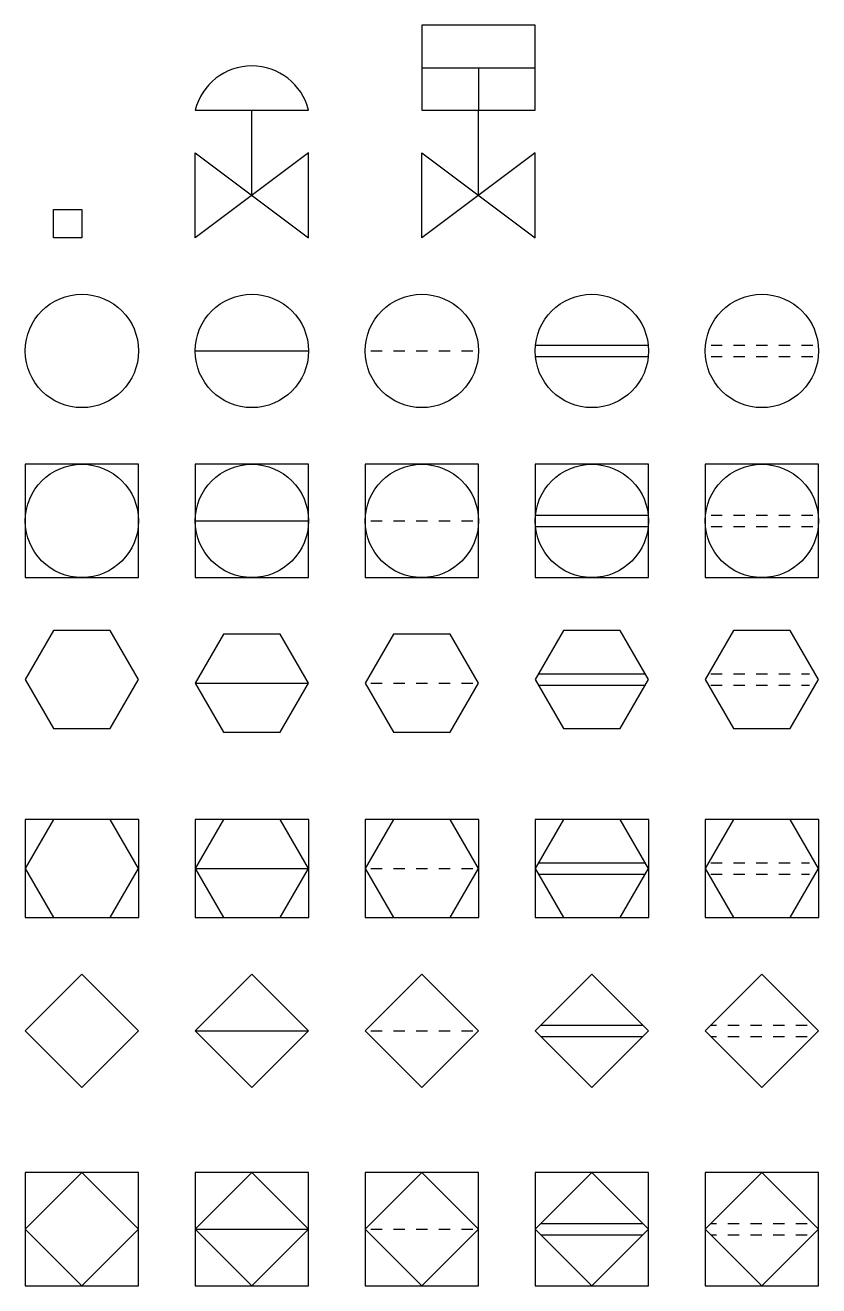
# Model space of a CAD drawing. Header units: inches. Extents: x 0 to 14, y 1 to 23.2.
import ezdxf
from ezdxf.enums import TextEntityAlignment as Align

# ---------------------------------------------------------------- set-up
doc = ezdxf.new("R2010")
doc.units = ezdxf.units.IN
doc.header["$MEASUREMENT"] = 0
doc.linetypes.add('DASHED', pattern=[0.75, 0.5, -0.25])

# ---------------------------------------------------------------- blocks, each defined once
blk = doc.blocks.new('Valve_generic')
for p, q in [((2, 1), (2, 2.5)), ((2, 2.5), (4, 1)), ((4, 2.5), (2, 1)), ((4, 1), (4, 2.5))]:
    blk.add_line(p, q)
blk = doc.blocks.new('actuator_pneumatic_diaphragm')
for p, q in [((2, 9.5), (4, 9.5)), ((3, 8), (3, 9.5))]:
    blk.add_line(p, q)
blk.add_arc((3, 9.25), 1.031, 14.0362, 165.9638)
blk = doc.blocks.new('actuator_pneumatic_piston')
for p, q in [((6, 10), (8, 10)), ((7, 10), (7, 9.25)), ((7, 7.75), (7, 9.25))]:
    blk.add_line(p, q)
blk.add_lwpolyline([(6, 9.25), (8, 9.25), (8, 10.75), (6, 10.75)], close=True)
blk = doc.blocks.new('bubble_field')
blk.add_circle((0, 0), 1)
at = {"linetype": 'DASHED'}
blk.add_attdef('TAGNAME', text='', height=0.2, dxfattribs=at).set_placement((0.014, -0.082), align=Align.CENTER)
blk = doc.blocks.new('bubble_frontpanel_main')
blk.add_line((-1, 0), (1, 0))
blk.add_circle((0, 0), 1)
blk.add_circle((0, 0), 1)
at = {"linetype": 'DASHED'}
blk.add_attdef('TAGNAME', text='', height=0.2, dxfattribs=at).set_placement((0.014, 0.196), align=Align.CENTER)
blk = doc.blocks.new('bubble_backpanel_main')
for p, q in [((-0.9, 0), (-0.7, 0)), ((-0.5, 0), (-0.3, 0)), ((-0.1, 0), (0.1, 0)), ((0.3, 0), (0.5, 0)), ((0.7, 0), (0.9, 0))]:
    blk.add_line(p, q)
blk.add_circle((0, 0), 1)
at = {"linetype": 'DASHED'}
blk.add_attdef('TAGNAME', text='', height=0.2, dxfattribs=at).set_placement((0.065, 0.196), align=Align.CENTER)
blk = doc.blocks.new('bubble_frontpanel_aux')
for p, q in [((-0.995, 0.1), (0.995, 0.1)), ((-0.995, -0.1), (0.995, -0.1))]:
    blk.add_line(p, q)
blk.add_circle((0, 0), 1)
at = {"linetype": 'DASHED'}
blk.add_attdef('TAGNAME', text='', height=0.2, dxfattribs=at).set_placement((0.018, 0.284), align=Align.CENTER)
blk = doc.blocks.new('bubble_backpanel_aux')
for p, q in [((-0.895, 0.1), (-0.7, 0.1)), ((-0.5, 0.1), (-0.3, 0.1)), ((-0.1, 0.1), (0.1, 0.1)), ((0.3, 0.1), (0.5, 0.1)), ((0.7, 0.1), (0.9, 0.1)), ((-0.895, -0.1), (-0.7, -0.1)), ((-0.5, -0.1), (-0.3, -0.1)), ((-0.1, -0.1), (0.1, -0.1)), ((0.3, -0.1), (0.5, -0.1)), ((0.7, -0.1), (0.9, -0.1))]:
    blk.add_line(p, q)
blk.add_circle((0, 0), 1)
at = {"linetype": 'DASHED'}
blk.add_attdef('TAGNAME', text='', height=0.2, dxfattribs=at).set_placement((0.003, 0.284), align=Align.CENTER)
blk = doc.blocks.new('bubble_field_shared')
blk.add_lwpolyline([(-1, -1), (1, -1), (1, 1), (-1, 1)], close=True)
blk.add_circle((0, 0), 1)
at = {"linetype": 'DASHED'}
blk.add_attdef('TAGNAME', text='', height=0.2, dxfattribs=at).set_placement((0.014, -0.082), align=Align.CENTER)
blk = doc.blocks.new('bubble_frontpanel_main_shared')
blk.add_line((-1, 0), (1, 0))
blk.add_lwpolyline([(-1, -1), (1, -1), (1, 1), (-1, 1)], close=True)
blk.add_circle((0, 0), 1)
blk.add_circle((0, 0), 1)
at = {"linetype": 'DASHED'}
blk.add_attdef('TAGNAME', text='', height=0.2, dxfattribs=at).set_placement((0.014, 0.196), align=Align.CENTER)
blk = doc.blocks.new('bubble_backpanel_main_shared')
for p, q in [((-0.9, 0), (-0.7, 0)), ((-0.5, 0), (-0.3, 0)), ((-0.1, 0), (0.1, 0)), ((0.3, 0), (0.5, 0)), ((0.7, 0), (0.9, 0))]:
    blk.add_line(p, q)
blk.add_lwpolyline([(-1, -1), (1, -1), (1, 1), (-1, 1)], close=True)
blk.add_circle((0, 0), 1)
at = {"linetype": 'DASHED'}
blk.add_attdef('TAGNAME', text='', height=0.2, dxfattribs=at).set_placement((0.065, 0.196), align=Align.CENTER)
blk = doc.blocks.new('bubble_frontpanel_aux_shared')
for p, q in [((-0.995, 0.1), (0.995, 0.1)), ((-0.995, -0.1), (0.995, -0.1))]:
    blk.add_line(p, q)
blk.add_lwpolyline([(-1, -1), (1, -1), (1, 1), (-1, 1)], close=True)
blk.add_circle((0, 0), 1)
at = {"linetype": 'DASHED'}
blk.add_attdef('TAGNAME', text='', height=0.2, dxfattribs=at).set_placement((0.018, 0.284), align=Align.CENTER)
blk = doc.blocks.new('bubble_backpanel_aux_shared')
for p, q in [((-0.895, 0.1), (-0.7, 0.1)), ((-0.5, 0.1), (-0.3, 0.1)), ((-0.1, 0.1), (0.1, 0.1)), ((0.3, 0.1), (0.5, 0.1)), ((0.7, 0.1), (0.9, 0.1)), ((-0.895, -0.1), (-0.7, -0.1)), ((-0.5, -0.1), (-0.3, -0.1)), ((-0.1, -0.1), (0.1, -0.1)), ((0.3, -0.1), (0.5, -0.1)), ((0.7, -0.1), (0.9, -0.1))]:
    blk.add_line(p, q)
blk.add_lwpolyline([(-1, -1), (1, -1), (1, 1), (-1, 1)], close=True)
blk.add_circle((0, 0), 1)
at = {"linetype": 'DASHED'}
blk.add_attdef('TAGNAME', text='', height=0.2, dxfattribs=at).set_placement((0.003, 0.284), align=Align.CENTER)
blk = doc.blocks.new('computer_field')
blk.add_lwpolyline([(2, 0), (1.5, 0.866), (0.5, 0.866), (0, 0), (0.5, -0.866), (1.5, -0.866)], close=True)
at = {"linetype": 'DASHED'}
blk.add_attdef('TAGNAME', text='', height=0.2, dxfattribs=at).set_placement((1.014, -0.088), align=Align.CENTER)
blk = doc.blocks.new('computer_frontpanel_aux')
for p, q in [((0.058, 0.1), (1.942, 0.1)), ((0.058, -0.1), (1.942, -0.1))]:
    blk.add_line(p, q)
blk.add_lwpolyline([(2, 0), (1.5, 0.866), (0.5, 0.866), (0, 0), (0.5, -0.866), (1.5, -0.866)], close=True)
at = {"linetype": 'DASHED'}
blk.add_attdef('TAGNAME', text='', height=0.2, dxfattribs=at).set_placement((1.024, 0.269), align=Align.CENTER)
blk = doc.blocks.new('computer_backpanel_aux')
for p, q in [((0.1, 0.1), (0.3, 0.1)), ((0.5, 0.1), (0.7, 0.1)), ((0.9, 0.1), (1.1, 0.1)), ((1.3, 0.1), (1.5, 0.1)), ((1.7, 0.1), (1.842, 0.1)), ((0.1, -0.1), (0.3, -0.1)), ((0.5, -0.1), (0.7, -0.1)), ((0.9, -0.1), (1.1, -0.1)), ((1.3, -0.1), (1.5, -0.1)), ((1.7, -0.1), (1.842, -0.1))]:
    blk.add_line(p, q)
blk.add_lwpolyline([(2, 0), (1.5, 0.866), (0.5, 0.866), (0, 0), (0.5, -0.866), (1.5, -0.866)], close=True)
at = {"linetype": 'DASHED'}
blk.add_attdef('TAGNAME', text='', height=0.2, dxfattribs=at).set_placement((0.981, 0.269), align=Align.CENTER)
blk = doc.blocks.new('computer_frontpanel_main')
blk.add_line((0, 0), (2, 0))
blk.add_lwpolyline([(2, 0), (1.5, 0.866), (0.5, 0.866), (0, 0), (0.5, -0.866), (1.5, -0.866)], close=True)
at = {"linetype": 'DASHED'}
blk.add_attdef('TAGNAME', text='', height=0.2, dxfattribs=at).set_placement((1.01, 0.169), align=Align.CENTER)
blk = doc.blocks.new('computer_backpanel_main')
for p, q in [((0.1, 0), (0.3, 0)), ((0.5, 0), (0.7, 0)), ((0.9, 0), (1.1, 0)), ((1.3, 0), (1.5, 0)), ((1.7, 0), (1.9, 0))]:
    blk.add_line(p, q)
blk.add_lwpolyline([(2, 0), (1.5, 0.866), (0.5, 0.866), (0, 0), (0.5, -0.866), (1.5, -0.866)], close=True)
at = {"linetype": 'DASHED'}
blk.add_attdef('TAGNAME', text='', height=0.2, dxfattribs=at).set_placement((1.005, 0.169), align=Align.CENTER)
blk = doc.blocks.new('logic_field')
for p, q in [((0, 0), (1, 1)), ((1, 1), (2, 0)), ((1, -1), (0, 0)), ((2, 0), (1, -1))]:
    blk.add_line(p, q)
at = {"linetype": 'DASHED'}
blk.add_attdef('TAGNAME', text='', height=0.2, dxfattribs=at).set_placement((1.014, -0.106), align=Align.CENTER)
blk = doc.blocks.new('logic_frontpanel_main')
for p, q in [((0, 0), (1, 1)), ((1, 1), (2, 0)), ((1, -1), (0, 0)), ((0, 0), (2, 0)), ((2, 0), (1, -1))]:
    blk.add_line(p, q)
at = {"linetype": 'DASHED'}
blk.add_attdef('TAGNAME', text='', height=0.2, dxfattribs=at).set_placement((1.016, 0.109), align=Align.CENTER)
blk = doc.blocks.new('logic_backpanel_main')
for p, q in [((0, 0), (1, 1)), ((1, 1), (2, 0)), ((1, -1), (0, 0)), ((0.1, 0), (0.3, 0)), ((0.5, 0), (0.7, 0)), ((0.9, 0), (1.1, 0)), ((2, 0), (1, -1)), ((1.3, 0), (1.5, 0)), ((1.7, 0), (1.9, 0))]:
    blk.add_line(p, q)
at = {"linetype": 'DASHED'}
blk.add_attdef('TAGNAME', text='', height=0.2, dxfattribs=at).set_placement((0.991, 0.109), align=Align.CENTER)
blk = doc.blocks.new('logic_frontpanel_aux')
for p, q in [((0, 0), (1, 1)), ((1, 1), (2, 0)), ((1, -1), (0, 0)), ((0.1, 0.1), (1.9, 0.1)), ((2, 0), (1, -1)), ((0.1, -0.1), (1.9, -0.1))]:
    blk.add_line(p, q)
at = {"linetype": 'DASHED'}
blk.add_attdef('TAGNAME', text='', height=0.2, dxfattribs=at).set_placement((1.023, 0.216), align=Align.CENTER)
blk = doc.blocks.new('logic_backpanel_aux')
for p, q in [((0, 0), (1, 1)), ((1, 1), (2, 0)), ((1, -1), (0, 0)), ((0.1, 0.1), (0.2, 0.1)), ((0.4, 0.1), (0.6, 0.1)), ((0.8, 0.1), (1, 0.1)), ((2, 0), (1, -1)), ((1.2, 0.1), (1.4, 0.1)), ((1.6, 0.1), (1.8, 0.1)), ((0.1, -0.1), (0.2, -0.1)), ((0.4, -0.1), (0.6, -0.1)), ((0.8, -0.1), (1, -0.1)), ((1.2, -0.1), (1.4, -0.1)), ((1.6, -0.1), (1.8, -0.1))]:
    blk.add_line(p, q)
at = {"linetype": 'DASHED'}
blk.add_attdef('TAGNAME', text='', height=0.2, dxfattribs=at).set_placement((1.02, 0.216), align=Align.CENTER)
blk = doc.blocks.new('logic_field_shared')
for p, q in [((0, 0), (1, 1)), ((1, 1), (2, 0)), ((1, -1), (0, 0)), ((2, 0), (1, -1))]:
    blk.add_line(p, q)
blk.add_lwpolyline([(0, -1), (2, -1), (2, 1), (0, 1)], close=True)
at = {"linetype": 'DASHED'}
blk.add_attdef('TAGNAME', text='', height=0.2, dxfattribs=at).set_placement((1.014, -0.106), align=Align.CENTER)
blk = doc.blocks.new('logic_frontpanel_main_shared')
for p, q in [((0, 0), (1, 1)), ((1, 1), (2, 0)), ((1, -1), (0, 0)), ((0, 0), (2, 0)), ((2, 0), (1, -1))]:
    blk.add_line(p, q)
blk.add_lwpolyline([(0, -1), (2, -1), (2, 1), (0, 1)], close=True)
at = {"linetype": 'DASHED'}
blk.add_attdef('TAGNAME', text='', height=0.2, dxfattribs=at).set_placement((1.016, 0.109), align=Align.CENTER)
blk = doc.blocks.new('logic_backpanel_main_shared')
for p, q in [((0, 0), (1, 1)), ((1, 1), (2, 0)), ((1, -1), (0, 0)), ((0.1, 0), (0.3, 0)), ((0.5, 0), (0.7, 0)), ((0.9, 0), (1.1, 0)), ((2, 0), (1, -1)), ((1.3, 0), (1.5, 0)), ((1.7, 0), (1.9, 0))]:
    blk.add_line(p, q)
blk.add_lwpolyline([(0, -1), (2, -1), (2, 1), (0, 1)], close=True)
at = {"linetype": 'DASHED'}
blk.add_attdef('TAGNAME', text='', height=0.2, dxfattribs=at).set_placement((0.991, 0.109), align=Align.CENTER)
blk = doc.blocks.new('logic_frontpanel_aux_shared')
for p, q in [((0, 0), (1, 1)), ((1, 1), (2, 0)), ((1, -1), (0, 0)), ((0.1, 0.1), (1.9, 0.1)), ((2, 0), (1, -1)), ((0.1, -0.1), (1.9, -0.1))]:
    blk.add_line(p, q)
blk.add_lwpolyline([(0, -1), (2, -1), (2, 1), (0, 1)], close=True)
at = {"linetype": 'DASHED'}
blk.add_attdef('TAGNAME', text='', height=0.2, dxfattribs=at).set_placement((1.023, 0.216), align=Align.CENTER)
blk = doc.blocks.new('logic_backpanel_aux_shared')
for p, q in [((0, 0), (1, 1)), ((1, 1), (2, 0)), ((1, -1), (0, 0)), ((0.1, 0.1), (0.2, 0.1)), ((0.4, 0.1), (0.6, 0.1)), ((0.8, 0.1), (1, 0.1)), ((2, 0), (1, -1)), ((1.2, 0.1), (1.4, 0.1)), ((1.6, 0.1), (1.8, 0.1)), ((0.1, -0.1), (0.2, -0.1)), ((0.4, -0.1), (0.6, -0.1)), ((0.8, -0.1), (1, -0.1)), ((1.2, -0.1), (1.4, -0.1)), ((1.6, -0.1), (1.8, -0.1))]:
    blk.add_line(p, q)
blk.add_lwpolyline([(0, -1), (2, -1), (2, 1), (0, 1)], close=True)
at = {"linetype": 'DASHED'}
blk.add_attdef('TAGNAME', text='', height=0.2, dxfattribs=at).set_placement((1.02, 0.216), align=Align.CENTER)
blk = doc.blocks.new('terminal')
blk.add_lwpolyline([(0, 0.5), (0.5, 0.5), (0.5, 0), (0, 0)], close=True)
blk.add_attdef('TERMINAL_NUMBER', text='', height=0.2).set_placement((0.248, 0.154), align=Align.CENTER)
blk = doc.blocks.new('computer_frontpanel_main_shared')
for p, q in [((2.006, 0.866), (0, 0.866)), ((0.5, 0.866), (0, 0)), ((0, 0.866), (0, -0.866)), ((2, 0), (1.5, 0.866)), ((2.006, -0.866), (2.006, 0.866)), ((0, 0), (0.5, -0.866)), ((0, 0), (2, 0)), ((1.5, -0.866), (2, 0)), ((0, -0.866), (2.006, -0.866)), ((0.5, -0.866), (1.5, -0.866))]:
    blk.add_line(p, q)
at = {"linetype": 'DASHED'}
blk.add_attdef('TAGNAME', text='', height=0.2, dxfattribs=at).set_placement((1.01, 0.169), align=Align.CENTER)
blk = doc.blocks.new('computer_backpanel_main_shared')
for p, q in [((2.006, 0.866), (0, 0.866)), ((0, 0.866), (0, -0.866)), ((2.006, -0.866), (2.006, 0.866)), ((0.1, 0), (0.3, 0)), ((0.5, 0), (0.7, 0)), ((0.9, 0), (1.1, 0)), ((1.3, 0), (1.5, 0)), ((1.7, 0), (1.9, 0)), ((0, -0.866), (2.006, -0.866))]:
    blk.add_line(p, q)
blk.add_lwpolyline([(2, 0), (1.5, 0.866), (0.5, 0.866), (0, 0), (0.5, -0.866), (1.5, -0.866)], close=True)
at = {"linetype": 'DASHED'}
blk.add_attdef('TAGNAME', text='', height=0.2, dxfattribs=at).set_placement((1.005, 0.169), align=Align.CENTER)
blk = doc.blocks.new('computer_backpanel_aux_shared')
for p, q in [((2.005, 0.866), (0, 0.866)), ((0.5, 0.866), (0, 0)), ((0, 0.866), (0, -0.866)), ((2, 0), (1.5, 0.866)), ((2.005, -0.866), (2.005, 0.866)), ((0.1, 0.1), (0.3, 0.1)), ((0.5, 0.1), (0.7, 0.1)), ((0.9, 0.1), (1.1, 0.1)), ((1.3, 0.1), (1.5, 0.1)), ((1.7, 0.1), (1.842, 0.1)), ((0, 0), (0.5, -0.866)), ((0.1, -0.1), (0.3, -0.1)), ((0.5, -0.1), (0.7, -0.1)), ((0.9, -0.1), (1.1, -0.1)), ((1.3, -0.1), (1.5, -0.1)), ((1.5, -0.866), (2, 0)), ((1.7, -0.1), (1.842, -0.1)), ((0, -0.866), (2.005, -0.866)), ((0.5, -0.866), (1.5, -0.866))]:
    blk.add_line(p, q)
at = {"linetype": 'DASHED'}
blk.add_attdef('TAGNAME', text='', height=0.2, dxfattribs=at).set_placement((0.981, 0.269), align=Align.CENTER)
blk = doc.blocks.new('computer_frontpanel_aux_shared')
for p, q in [((2.005, 0.866), (0, 0.866)), ((0.5, 0.866), (0, 0)), ((0, 0.866), (0, -0.866)), ((2, 0), (1.5, 0.866)), ((2.005, -0.866), (2.005, 0.866)), ((0, 0), (0.5, -0.866)), ((0.058, 0.1), (1.942, 0.1)), ((1.5, -0.866), (2, 0)), ((0.058, -0.1), (1.942, -0.1)), ((0, -0.866), (2.005, -0.866)), ((0.5, -0.866), (1.5, -0.866))]:
    blk.add_line(p, q)
at = {"linetype": 'DASHED'}
blk.add_attdef('TAGNAME', text='', height=0.2, dxfattribs=at).set_placement((1.024, 0.269), align=Align.CENTER)
blk = doc.blocks.new('computer_field_shared')
for p, q in [((2.005, 0.866), (0, 0.866)), ((0.5, 0.866), (0, 0)), ((0, 0.866), (0, -0.866)), ((2, 0), (1.5, 0.866)), ((2.005, -0.866), (2.005, 0.866)), ((0, 0), (0.5, -0.866)), ((1.5, -0.866), (2, 0)), ((0, -0.866), (2.005, -0.866)), ((0.5, -0.866), (1.5, -0.866))]:
    blk.add_line(p, q)
at = {"linetype": 'DASHED'}
blk.add_attdef('TAGNAME', text='', height=0.2, dxfattribs=at).set_placement((1.014, -0.088), align=Align.CENTER)

msp = doc.modelspace()

# ---------------------------------------------------------------- block references
for name, p in [('actuator_pneumatic_piston', (1, 12.5)), ('actuator_pneumatic_diaphragm', (1, 12.25)), ('Valve_generic', (1, 18.5)), ('Valve_generic', (5, 18.5)), ('terminal', (0.5, 19.5)), ('bubble_field', (1, 17.5)), ('bubble_frontpanel_main', (4, 17.5)), ('bubble_backpanel_main', (7, 17.5)), ('bubble_backpanel_main', (7, 17.5)), ('bubble_backpanel_main', (7, 17.5)), ('bubble_frontpanel_aux', (10, 17.5)), ('bubble_backpanel_aux', (13, 17.5)), ('bubble_field_shared', (1, 14.5)), ('bubble_frontpanel_main_shared', (4, 14.5)), ('bubble_backpanel_main_shared', (7, 14.5)), ('bubble_frontpanel_aux_shared', (10, 14.5)), ('bubble_backpanel_aux_shared', (13, 14.5)), ('computer_field', (0, 11.7)), ('computer_frontpanel_main', (3, 11.635)), ('computer_backpanel_main', (6, 11.635)), ('computer_frontpanel_aux', (9, 11.7)), ('computer_backpanel_aux', (12, 11.7)), ('computer_field_shared', (0, 8.366)), ('computer_frontpanel_main_shared', (3, 8.366)), ('computer_frontpanel_main_shared', (3, 8.366)), ('computer_backpanel_main_shared', (6, 8.366)), ('computer_frontpanel_aux_shared', (9, 8.366)), ('computer_backpanel_aux_shared', (12, 8.366)), ('logic_field', (0, 5.5)), ('logic_frontpanel_main', (3, 5.5)), ('logic_backpanel_main', (6, 5.5)), ('logic_frontpanel_aux', (9, 5.5)), ('logic_backpanel_aux', (12, 5.5)), ('logic_field_shared', (0, 2)), ('logic_frontpanel_main_shared', (3, 2)), ('logic_backpanel_main_shared', (6, 2)), ('logic_frontpanel_aux_shared', (9, 2)), ('logic_backpanel_aux_shared', (12, 2))]:
    msp.add_blockref(name, p)

doc.saveas('drawing.dxf')
